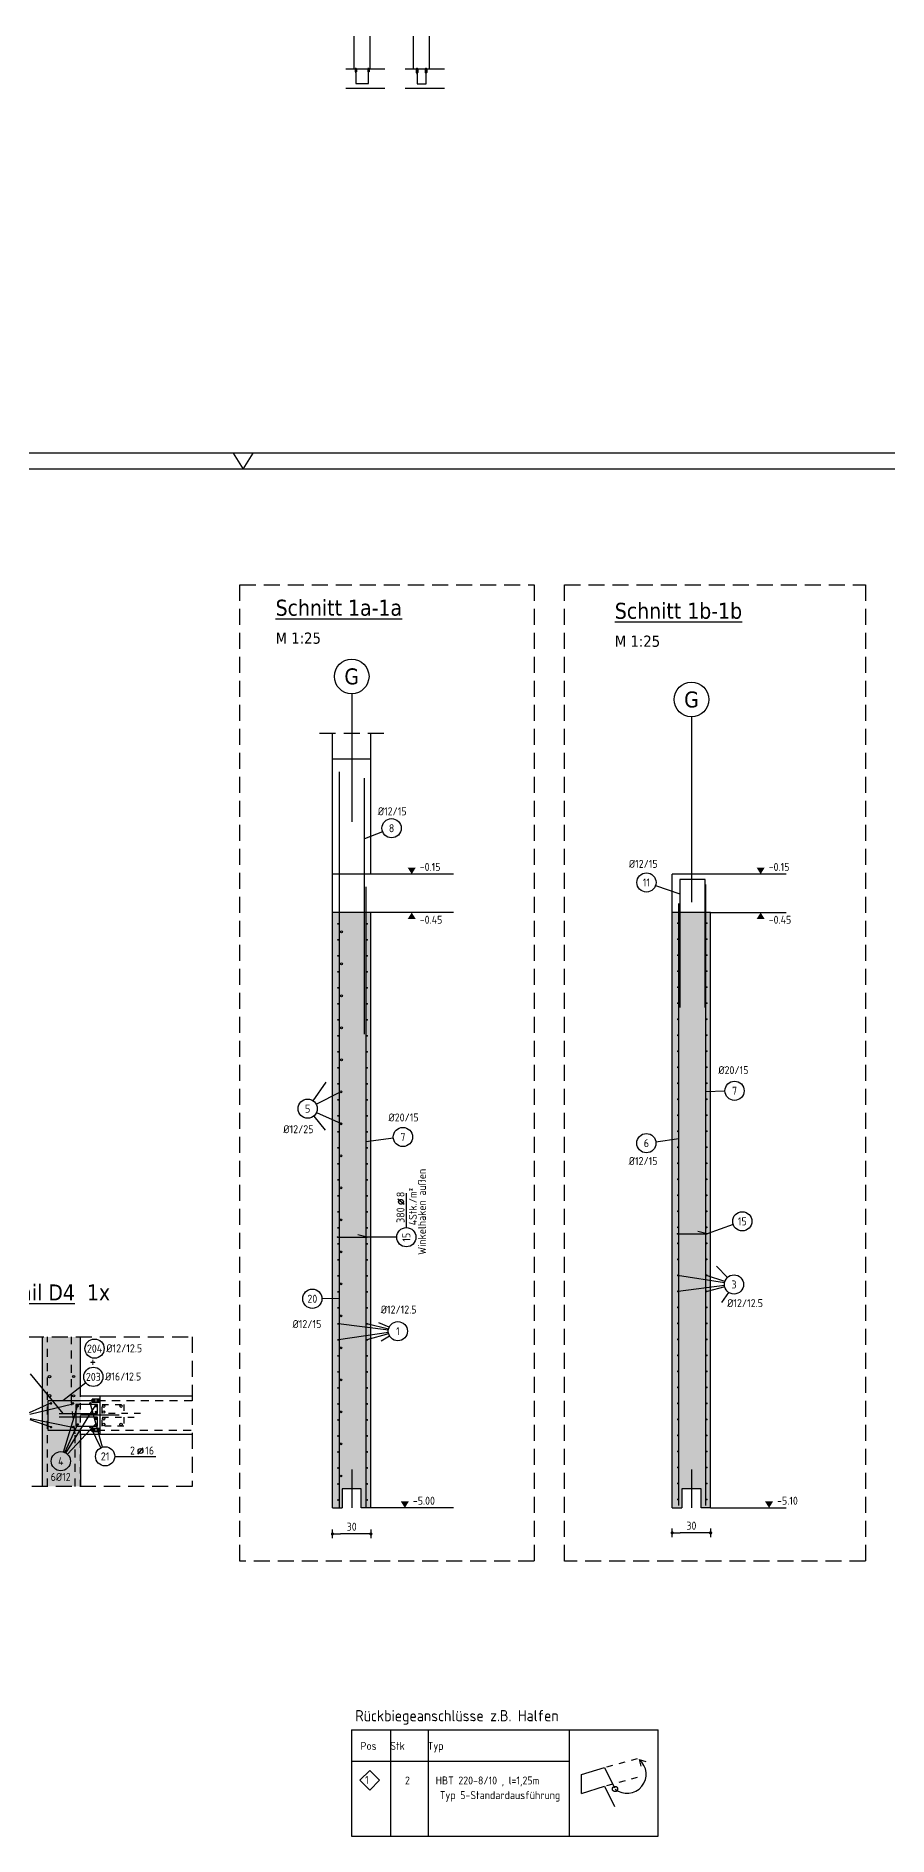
# Model space of a CAD drawing. Extents: x -17 to 74, y -15 to 121.
# Drawn here: x 26.49 to 39.79, y 20.45 to 48.57 of the extents above; entities that cross this region are included whole.
import ezdxf
from ezdxf.enums import TextEntityAlignment as Align

# ---------------------------------------------------------------- set-up
doc = ezdxf.new("R2010")
doc.units = 0
doc.header["$LTSCALE"] = 0.5
for name, pattern in [('AUSGEZOGEN', [1000.01, 1000, 0.01]), ('DASHED', [0.75, 0.5, -0.25]), ('DOT', [0.175, 0.05, -0.125]), ('HIDDEN', [0.375, 0.25, -0.125]), ('HIDDEN2', [0.187, 0.125, -0.062]), ('PUNKT', [0.175, 0.05, -0.125]), ('STRICHLINIE', [0.75, 0.5, -0.25])]:
    doc.linetypes.add(name, pattern=pattern)
for name, color, linetype in [('ACHSEN', 7, 'Continuous'), ('AFU', 7, 'Continuous'), ('BETON', 7, 'Continuous'), ('DETAIL', 7, 'Continuous'), ('DRUEBER', 7, 'Continuous'), ('grau_mittel', 7, 'Continuous'), ('HBT', 7, 'Continuous'), ('HILFE', 7, 'Continuous'), ('koten', 7, 'Continuous'), ('LENTON', 7, 'Continuous'), ('MASSE', 7, 'Continuous'), ('OBJEKT', 7, 'Continuous'), ('RAHMEN', 7, 'Continuous'), ('RND', 7, 'Continuous'), ('SFP_Achsen', 7, 'Continuous'), ('TEXT', 7, 'Continuous')]:
    doc.layers.add(name, color=color, linetype=linetype)
doc.layers.add('NOPLOT', color=7, linetype='Continuous', plot=False)
doc.styles.add('helv', font='tahoma.ttf')
doc.styles.add('liste', font='isocp-e.shx')
doc.styles.add('txt', font='isocp.shx')
doc.linetypes.add('AFU_50K', pattern='A,0.15,["/",Standard,S=0.2,R=0,X=-0.01,Y=-0.1],0.07,["/",Standard,S=0.2,R=0,X=-0.01,Y=-0.1],0.15', length=0.37)
doc.dimstyles.new('DOT_I', dxfattribs={"dimscale": 0.5, "dimtxt": 0.25, "dimasz": 0.25, "dimexe": 0.1, "dimexo": 0.3, "dimgap": 0.1, "dimtad": 1, "dimdec": 3, "dimzin": 3, "dimtxsty": 'txt', "dimblk": 'DOT', "dimblk1": 'DOT', "dimblk2": 'DOT', "dimsah": 1, "dimcen": 0.1, "dimse1": 1, "dimse2": 1, "dimazin": 0, "dimtfac": 1, "dimtdec": 4, "dimtix": 1, "dimtmove": 2, "dimatfit": 3, "dimfxl": 0, "dimtvp": 1, "dimtolj": 1, "dimtzin": 0, "dimarcsym": 0})

# ---------------------------------------------------------------- blocks, each defined once
blk = doc.blocks.new('RND_LEI')
at = {"layer": 'RND', "color": 7, "linetype": 'Continuous'}
blk.add_line((1.022, 0.066), (1.19, 0.27), dxfattribs=at)
for centre, radius in [((0, 0), 0.3), ((1.106, 0.168), 0.075)]:
    blk.add_circle(centre, radius, dxfattribs=at)
at = {"layer": 'RND', "color": 7, "linetype": 'Continuous', "style": 'txt'}
blk.add_attdef('POSL', text='', height=0.25, dxfattribs=at).set_placement((0, 0), align=Align.MIDDLE)
blk.add_attdef('ANZ', text='', height=0.25, dxfattribs=at).set_placement((0.931, 0.057), align=Align.RIGHT)
for tag, p in [('DUM', (1.253, 0.057)), ('ABSTD', (1.674, 0.057)), ('POSTXT', (0.374, -0.327))]:
    blk.add_attdef(tag, p, '', height=0.25, dxfattribs=at)
blk = doc.blocks.new('okrd_u')
at = {"layer": 'koten', "color": 7, "linetype": 'Continuous'}
blk.add_solid([(-0.125, -0.202), (0.125, -0.202), (0, 0)], dxfattribs=at)
at = {"layer": 'koten', "style": 'txt'}
blk.add_attdef('OKRD', (0.25, -0.35), '', height=0.25, dxfattribs=at)
blk = doc.blocks.new('okrd_o')
at = {"layer": 'koten', "color": 7, "linetype": 'Continuous'}
blk.add_solid([(-0.125, 0.202), (0.125, 0.202), (0, 0)], dxfattribs=at)
at = {"layer": 'koten', "style": 'txt'}
blk.add_attdef('OKRD', (0.25, 0.1), '', height=0.25, dxfattribs=at)
blk = doc.blocks.new('DOT')
at = {"layer": 'MASSE', "color": 7, "linetype": 'Continuous'}
for p, q in [((0, 0), (-1, 0)), ((0, 0.54), (0, -0.54))]:
    blk.add_line(p, q, dxfattribs=at)
at = {"layer": 'MASSE', "color": 7, "linetype": 'Continuous', "const_width": 0.2}
blk.add_lwpolyline([(-0.1, 0, 1), (0.1, 0, 1)], format="xyb", close=True, dxfattribs=at)
blk = doc.blocks.new('*D34')
at = {"layer": 'Defpoints', "color": 0, "linetype": 'AUSGEZOGEN', "transparency": 16777216}
for p in [(31.12, 25.17), (31.12, 25.17), (31.72, 25.17)]:
    blk.add_point(p, dxfattribs=at)
at = {"layer": 'MASSE', "color": 0, "linetype": 'AUSGEZOGEN', "lineweight": -2, "transparency": 16777216}
blk.add_line((31.595, 25.17), (31.245, 25.17), dxfattribs=at)
at = {"layer": 'MASSE', "color": 0, "linetype": 'AUSGEZOGEN', "lineweight": -2, "transparency": 16777216, "xscale": 0.125, "yscale": 0.125, "zscale": 0.125, "rotation": 180}
blk.add_blockref('DOT', (31.12, 25.17), dxfattribs=at)
at = {"layer": 'MASSE', "color": 0, "linetype": 'AUSGEZOGEN', "lineweight": -2, "transparency": 16777216, "xscale": 0.125, "yscale": 0.125, "zscale": 0.125}
blk.add_blockref('DOT', (31.72, 25.17), dxfattribs=at)
at = {"layer": 'MASSE', "color": 0, "linetype": 'AUSGEZOGEN', "transparency": 16777216, "insert": (31.42, 25.283), "char_height": 0.125, "attachment_point": 5, "style": 'txt'}
blk.add_mtext('\\A1;30', dxfattribs=at)
blk = doc.blocks.new('RND_HIN')
at = {"layer": 'RND', "color": 7, "linetype": 'Continuous'}
blk.add_circle((0, 0), 0.3, dxfattribs=at)
at = {"layer": 'RND', "color": 7, "linetype": 'Continuous', "style": 'txt'}
blk.add_attdef('POSI', text='', height=0.25, dxfattribs=at).set_placement((0, 0), align=Align.MIDDLE)
blk = doc.blocks.new('*D35')
at = {"layer": 'Defpoints', "color": 0, "linetype": 'AUSGEZOGEN', "transparency": 16777216}
for p in [(36.423, 25.187), (36.423, 25.187), (37.023, 25.187)]:
    blk.add_point(p, dxfattribs=at)
at = {"layer": 'MASSE', "color": 0, "linetype": 'AUSGEZOGEN', "lineweight": -2, "transparency": 16777216}
blk.add_line((36.898, 25.187), (36.548, 25.187), dxfattribs=at)
at = {"layer": 'MASSE', "color": 0, "linetype": 'AUSGEZOGEN', "lineweight": -2, "transparency": 16777216, "xscale": 0.125, "yscale": 0.125, "zscale": 0.125, "rotation": 180}
blk.add_blockref('DOT', (36.423, 25.187), dxfattribs=at)
at = {"layer": 'MASSE', "color": 0, "linetype": 'AUSGEZOGEN', "lineweight": -2, "transparency": 16777216, "xscale": 0.125, "yscale": 0.125, "zscale": 0.125}
blk.add_blockref('DOT', (37.023, 25.187), dxfattribs=at)
at = {"layer": 'MASSE', "color": 0, "linetype": 'AUSGEZOGEN', "transparency": 16777216, "insert": (36.723, 25.299), "char_height": 0.125, "attachment_point": 5, "style": 'txt'}
blk.add_mtext('\\A1;30', dxfattribs=at)
blk = doc.blocks.new('A0--19')
at = {"layer": 'RAHMEN'}
blk.add_line((99.9, 84.1), (0, 84.1), dxfattribs=at)
at = {"layer": 'RAHMEN', "color": 7, "linetype": 'Continuous'}
for p, q in [((59.14, 84.1), (59.45, 83.6)), ((59.45, 83.6), (59.76, 84.1))]:
    blk.add_line(p, q, dxfattribs=at)
at = {"layer": 'RAHMEN', "color": 5}
blk.add_line((99.4, 83.6), (2, 83.6), dxfattribs=at)

msp = doc.modelspace()

# ---------------------------------------------------------------- hatches: boundary and pattern name
at = {"layer": 'grau_mittel'}
for points in [[(31.71988, 34.87657), (31.11988, 34.87657), (31.11988, 25.57657), (31.26988, 25.57657), (31.26988, 25.87657), (31.56988, 25.87657), (31.56988, 25.57657), (31.71988, 25.57657)], [(37.02349, 34.87657), (36.42349, 34.87657), (36.42349, 25.57657), (36.57349, 25.57657), (36.57349, 25.87657), (36.87349, 25.87657), (36.87349, 25.57657), (37.02349, 25.57657)], [(26.58888, 25.91306), (27.18888, 25.91306), (27.18888, 28.24867), (26.58888, 28.24867)]]:
    msp.add_hatch(color=61, dxfattribs=at).paths.add_polyline_path(points)

# ---------------------------------------------------------------- linework, layer by layer
at = {"layer": 'ACHSEN', "color": 140, "linetype": 'AUSGEZOGEN'}
for p, q in [((31.48399, 47.99183), (31.48399, 48.07355)), ((31.68399, 47.99183), (31.68399, 48.07355)), ((32.44132, 47.97447), (32.44132, 48.07355)), ((32.58132, 47.97447), (32.58132, 48.07355)), ((31.41988, 38.29449), (31.41988, 36.29449)), ((36.72349, 37.93388), (36.72349, 35.03731))]:
    msp.add_line(p, q, dxfattribs=at)
at = {"layer": 'AFU', "color": 8, "linetype": 'AFU_50K'}
for p, q in [((31.71988, 35.47657), (31.11988, 35.47657)), ((31.71988, 34.87657), (31.11988, 34.87657)), ((37.02349, 34.87657), (36.42349, 34.87657)), ((27.48888, 27.32307), (27.48888, 26.72307))]:
    msp.add_line(p, q, dxfattribs=at)
at = {"layer": 'AFU', "color": 1, "linetype": 'AUSGEZOGEN'}
for p, q in [((27.78888, 27.02307), (27.18888, 27.02307)), ((31.41988, 26.17657), (31.41988, 25.57657)), ((36.72349, 26.17657), (36.72349, 25.57657))]:
    msp.add_line(p, q, dxfattribs=at)
at = {"layer": 'AFU', "color": 8, "linetype": 'AUSGEZOGEN'}
for p, q in [((31.26988, 25.87657), (31.26988, 25.57657)), ((31.56988, 25.87657), (31.26988, 25.87657)), ((31.56988, 25.57657), (31.56988, 25.87657)), ((36.57349, 25.87657), (36.57349, 25.57657)), ((36.87349, 25.87657), (36.57349, 25.87657)), ((36.87349, 25.57657), (36.87349, 25.87657)), ((31.11988, 25.57657), (31.26988, 25.57657)), ((31.71988, 25.57657), (31.56988, 25.57657)), ((36.42349, 25.57657), (36.57349, 25.57657)), ((37.02349, 25.57657), (36.87349, 25.57657))]:
    msp.add_line(p, q, dxfattribs=at)
at = {"layer": 'BETON', "color": 6, "linetype": 'AUSGEZOGEN'}
for p, q in [((31.45899, 48.0561), (31.45899, 48.5686)), ((31.70899, 48.0561), (31.70899, 48.5686)), ((32.38632, 48.0561), (32.38632, 48.5686)), ((32.63632, 48.0561), (32.63632, 48.5686)), ((31.32608, 48.0561), (31.45899, 48.0561)), ((31.70899, 48.0561), (31.93995, 48.0561)), ((32.25341, 48.0561), (32.38632, 48.0561)), ((32.63632, 48.0561), (32.86728, 48.0561)), ((31.32608, 47.7561), (31.93995, 47.7561)), ((32.25341, 47.7561), (32.86728, 47.7561)), ((31.11988, 37.27657), (31.71988, 37.27657)), ((31.11988, 25.57657), (31.11988, 37.27657)), ((31.71988, 35.47657), (31.71988, 37.27657)), ((33.00889, 35.47657), (31.71988, 35.47657)), ((38.20011, 35.47657), (36.42349, 35.47657)), ((36.42349, 25.57657), (36.42349, 35.47657)), ((33.00889, 34.87657), (31.71988, 34.87657)), ((31.71988, 25.57657), (31.71988, 34.87657)), ((37.02349, 34.87657), (38.20011, 34.87657)), ((37.02349, 25.57657), (37.02349, 34.87657))]:
    msp.add_line(p, q, dxfattribs=at)
at = {"layer": 'BETON', "color": 6, "linetype": 'AUSGEZOGEN', "lineweight": -2}
for p, q in [((26.58888, 28.24867), (26.58888, 25.91306)), ((27.18888, 27.32307), (27.18888, 28.24867)), ((28.92845, 27.32307), (27.18888, 27.32307)), ((28.92845, 26.72307), (27.18888, 26.72307)), ((27.18888, 26.72307), (27.18888, 25.91306))]:
    msp.add_line(p, q, dxfattribs=at)
at = {"layer": 'DETAIL', "color": 102, "linetype": 'STRICHLINIE'}
for points in [[(29.67382, 24.74727), (29.67382, 39.99739), (34.26861, 39.99739), (34.26861, 24.74727)], [(34.74348, 24.74727), (34.74348, 39.99739), (39.44087, 39.99739), (39.44087, 24.74727)], [(25.61518, 25.91306), (25.61518, 28.24867), (28.92845, 28.24867), (28.92845, 25.91306)]]:
    msp.add_lwpolyline(points, close=True, dxfattribs=at)
at = {"layer": 'DRUEBER', "color": 7, "linetype": 'PUNKT', "lineweight": -2}
for p, q in [((27.18888, 25.91306), (27.18888, 28.24867)), ((26.58888, 27.44432), (26.58888, 25.91306))]:
    msp.add_line(p, q, dxfattribs=at)
at = {"layer": 'HBT', "color": 5, "linetype": 'Continuous'}
for p, q in [((31.41512, 22.10913), (36.20453, 22.10913)), ((31.41512, 22.10913), (31.41512, 20.45167)), ((36.20453, 20.45167), (36.20453, 22.10913)), ((31.41512, 20.45167), (36.20453, 20.45167))]:
    msp.add_line(p, q, dxfattribs=at)
at = {"layer": 'HILFE', "color": 102, "linetype": 'DASHED'}
msp.add_line((30.91988, 37.67657), (31.91988, 37.67657), dxfattribs=at)
at = {"layer": 'HILFE', "color": 102, "linetype": 'AUSGEZOGEN'}
for p, q in [((33.00889, 25.57657), (31.71988, 25.57657)), ((37.02349, 25.57657), (38.20011, 25.57657))]:
    msp.add_line(p, q, dxfattribs=at)
at = {"layer": 'LENTON', "color": 102}
for p, q in [((31.47418, 48.0561), (31.47418, 48.05506)), ((31.47909, 48.0561), (31.47418, 48.0561)), ((31.47418, 48.05506), (31.47532, 48.05446)), ((31.47532, 48.05373), (31.47418, 48.05314)), ((31.47418, 48.05314), (31.47418, 48.00761)), ((31.47418, 48.00761), (31.47549, 48.0063)), ((31.47549, 48.0063), (31.47663, 48.0063)), ((31.48399, 48.0063), (31.47663, 48.0063)), ((31.47669, 48.0561), (31.47787, 48.05514)), ((31.47787, 48.00726), (31.47669, 48.0063)), ((31.49011, 48.05514), (31.47787, 48.05514)), ((31.47787, 48.05514), (31.47972, 48.03756)), ((31.49011, 48.05514), (31.47787, 48.05514)), ((31.47972, 48.02484), (31.47787, 48.00726)), ((31.4889, 48.0561), (31.47909, 48.0561)), ((31.48826, 48.03756), (31.47972, 48.03756)), ((31.48826, 48.02484), (31.47972, 48.02484)), ((31.49135, 48.0063), (31.48399, 48.0063)), ((31.48826, 48.03756), (31.49011, 48.05514)), ((31.49011, 48.00726), (31.48826, 48.02484)), ((31.49381, 48.0561), (31.4889, 48.0561)), ((31.49011, 48.05514), (31.4913, 48.0561)), ((31.4913, 48.0063), (31.49011, 48.00726)), ((31.49249, 48.0063), (31.49135, 48.0063)), ((31.49249, 48.0063), (31.49381, 48.00761)), ((31.49266, 48.05446), (31.49381, 48.05506)), ((31.49381, 48.05314), (31.49266, 48.05373)), ((31.49381, 48.0561), (31.49381, 48.05506)), ((31.49381, 48.05314), (31.49381, 48.00761)), ((31.67418, 48.0561), (31.67418, 48.05506)), ((31.67909, 48.0561), (31.67418, 48.0561)), ((31.67418, 48.05506), (31.67532, 48.05446)), ((31.67532, 48.05373), (31.67418, 48.05314)), ((31.67418, 48.05314), (31.67418, 48.00761)), ((31.67418, 48.00761), (31.67549, 48.0063)), ((31.67549, 48.0063), (31.67663, 48.0063)), ((31.68399, 48.0063), (31.67663, 48.0063)), ((31.67669, 48.0561), (31.67787, 48.05514)), ((31.67787, 48.00726), (31.67669, 48.0063)), ((31.69011, 48.05514), (31.67787, 48.05514)), ((31.67787, 48.05514), (31.67972, 48.03756)), ((31.69011, 48.05514), (31.67787, 48.05514)), ((31.67972, 48.02484), (31.67787, 48.00726)), ((31.6889, 48.0561), (31.67909, 48.0561)), ((31.68826, 48.03756), (31.67972, 48.03756)), ((31.68826, 48.02484), (31.67972, 48.02484)), ((31.69135, 48.0063), (31.68399, 48.0063)), ((31.68826, 48.03756), (31.69011, 48.05514)), ((31.69011, 48.00726), (31.68826, 48.02484)), ((31.69381, 48.0561), (31.6889, 48.0561)), ((31.69011, 48.05514), (31.6913, 48.0561)), ((31.6913, 48.0063), (31.69011, 48.00726)), ((31.69249, 48.0063), (31.69135, 48.0063)), ((31.69249, 48.0063), (31.69381, 48.00761)), ((31.69266, 48.05446), (31.69381, 48.05506)), ((31.69381, 48.05314), (31.69266, 48.05373)), ((31.69381, 48.0561), (31.69381, 48.05506)), ((31.69381, 48.05314), (31.69381, 48.00761)), ((32.42861, 48.0561), (32.42861, 48.05506)), ((32.43496, 48.0561), (32.42861, 48.0561)), ((32.42861, 48.05506), (32.43015, 48.05426)), ((32.43015, 48.05353), (32.42861, 48.05274)), ((32.42861, 48.05274), (32.42861, 47.9966)), ((32.42861, 47.9966), (32.43032, 47.9949)), ((32.43179, 47.9949), (32.43032, 47.9949)), ((32.44132, 47.9949), (32.43179, 47.9949)), ((32.4331, 48.05514), (32.43191, 48.0561)), ((32.4331, 47.99586), (32.43191, 47.9949)), ((32.44954, 48.05514), (32.4331, 48.05514)), ((32.43556, 48.03171), (32.4331, 48.05514)), ((32.44954, 48.05514), (32.4331, 48.05514)), ((32.43556, 48.01928), (32.4331, 47.99586)), ((32.44954, 47.99586), (32.4331, 47.99586)), ((32.4331, 47.99586), (32.44954, 47.99586)), ((32.44767, 48.0561), (32.43496, 48.0561)), ((32.44707, 48.03171), (32.43556, 48.03171)), ((32.43556, 48.01928), (32.44707, 48.01928)), ((32.45084, 47.9949), (32.44132, 47.9949)), ((32.44707, 48.03171), (32.44954, 48.05514)), ((32.44707, 48.01928), (32.44954, 47.99586)), ((32.45402, 48.0561), (32.44767, 48.0561)), ((32.44954, 48.05514), (32.45072, 48.0561)), ((32.44954, 47.99586), (32.45072, 47.9949)), ((32.45232, 47.9949), (32.45084, 47.9949)), ((32.45232, 47.9949), (32.45402, 47.9966)), ((32.45249, 48.05426), (32.45402, 48.05506)), ((32.45402, 48.05274), (32.45249, 48.05353)), ((32.45402, 48.0561), (32.45402, 48.05506)), ((32.45402, 48.05274), (32.45402, 47.9966)), ((32.56861, 48.0561), (32.56861, 48.05506)), ((32.57496, 48.0561), (32.56861, 48.0561)), ((32.56861, 48.05506), (32.57015, 48.05426)), ((32.57015, 48.05353), (32.56861, 48.05274)), ((32.56861, 48.05274), (32.56861, 47.9966)), ((32.56861, 47.9966), (32.57032, 47.9949)), ((32.57179, 47.9949), (32.57032, 47.9949)), ((32.58132, 47.9949), (32.57179, 47.9949)), ((32.5731, 48.05514), (32.57191, 48.0561)), ((32.5731, 47.99586), (32.57191, 47.9949)), ((32.58954, 48.05514), (32.5731, 48.05514)), ((32.57556, 48.03171), (32.5731, 48.05514)), ((32.58954, 48.05514), (32.5731, 48.05514)), ((32.57556, 48.01928), (32.5731, 47.99586)), ((32.58954, 47.99586), (32.5731, 47.99586)), ((32.5731, 47.99586), (32.58954, 47.99586)), ((32.58767, 48.0561), (32.57496, 48.0561)), ((32.58707, 48.03171), (32.57556, 48.03171)), ((32.57556, 48.01928), (32.58707, 48.01928)), ((32.59084, 47.9949), (32.58132, 47.9949)), ((32.58707, 48.03171), (32.58954, 48.05514)), ((32.58707, 48.01928), (32.58954, 47.99586)), ((32.59402, 48.0561), (32.58767, 48.0561)), ((32.58954, 48.05514), (32.59072, 48.0561)), ((32.58954, 47.99586), (32.59072, 47.9949)), ((32.59232, 47.9949), (32.59084, 47.9949)), ((32.59232, 47.9949), (32.59402, 47.9966)), ((32.59249, 48.05426), (32.59402, 48.05506)), ((32.59402, 48.05274), (32.59249, 48.05353)), ((32.59402, 48.0561), (32.59402, 48.05506)), ((32.59402, 48.05274), (32.59402, 47.9966)), ((27.36648, 27.27242), (27.36989, 27.27582)), ((27.48216, 27.27582), (27.36989, 27.27582)), ((27.48216, 27.27582), (27.48376, 27.27276)), ((27.48521, 27.27276), (27.48681, 27.27582)), ((27.48888, 27.27582), (27.48681, 27.27582)), ((27.48888, 27.27582), (27.48888, 27.26312)), ((27.36648, 27.27242), (27.36648, 27.26947)), ((27.36648, 27.26947), (27.36648, 27.25042)), ((27.3684, 27.26686), (27.36648, 27.26922)), ((27.36648, 27.25042), (27.36648, 27.23137)), ((27.3684, 27.23398), (27.36648, 27.23161)), ((27.36648, 27.23137), (27.36648, 27.22842)), ((27.36989, 27.22501), (27.36648, 27.22842)), ((27.3684, 27.23398), (27.3684, 27.26686)), ((27.41525, 27.26193), (27.3684, 27.26686)), ((27.3684, 27.26686), (27.3684, 27.23398)), ((27.41525, 27.2389), (27.3684, 27.23398)), ((27.48216, 27.22501), (27.36989, 27.22501)), ((27.41525, 27.2389), (27.41525, 27.26193)), ((27.44012, 27.26193), (27.48697, 27.26686)), ((27.44012, 27.26193), (27.44012, 27.2389)), ((27.44012, 27.2389), (27.48697, 27.23398)), ((27.48376, 27.22808), (27.48216, 27.22501)), ((27.48681, 27.22501), (27.48521, 27.22808)), ((27.48888, 27.22501), (27.48681, 27.22501)), ((27.48697, 27.26686), (27.48888, 27.26922)), ((27.48697, 27.26686), (27.48697, 27.23398)), ((27.48697, 27.26686), (27.48697, 27.23398)), ((27.48697, 27.23398), (27.48888, 27.23161)), ((27.48888, 27.26312), (27.48888, 27.23772)), ((27.48888, 27.23772), (27.48888, 27.22501)), ((27.36648, 26.81242), (27.36989, 26.81582)), ((27.36648, 26.81242), (27.36648, 26.80947)), ((27.36648, 26.80947), (27.36648, 26.79042)), ((27.3684, 26.80686), (27.36648, 26.80922)), ((27.36648, 26.79042), (27.36648, 26.77137)), ((27.3684, 26.77398), (27.36648, 26.77161)), ((27.36648, 26.77137), (27.36648, 26.76842)), ((27.36989, 26.76501), (27.36648, 26.76842)), ((27.3684, 26.77398), (27.3684, 26.80686)), ((27.41525, 26.80193), (27.3684, 26.80686)), ((27.3684, 26.80686), (27.3684, 26.77398)), ((27.41525, 26.7789), (27.3684, 26.77398)), ((27.48216, 26.81582), (27.36989, 26.81582)), ((27.48216, 26.76501), (27.36989, 26.76501)), ((27.41525, 26.7789), (27.41525, 26.80193)), ((27.44012, 26.80193), (27.48697, 26.80686)), ((27.44012, 26.80193), (27.44012, 26.7789)), ((27.44012, 26.7789), (27.48697, 26.77398)), ((27.48216, 26.81582), (27.48376, 26.81276)), ((27.48376, 26.76808), (27.48216, 26.76501)), ((27.48521, 26.81276), (27.48681, 26.81582)), ((27.48681, 26.76501), (27.48521, 26.76808)), ((27.48888, 26.81582), (27.48681, 26.81582)), ((27.48888, 26.76501), (27.48681, 26.76501)), ((27.48697, 26.80686), (27.48888, 26.80922)), ((27.48697, 26.80686), (27.48697, 26.77398)), ((27.48697, 26.80686), (27.48697, 26.77398)), ((27.48697, 26.77398), (27.48888, 26.77161)), ((27.48888, 26.81582), (27.48888, 26.80312)), ((27.48888, 26.80312), (27.48888, 26.77772)), ((27.48888, 26.77772), (27.48888, 26.76501))]:
    msp.add_line(p, q, dxfattribs=at)
at = {"layer": 'LENTON', "color": 102, "linetype": 'AUSGEZOGEN'}
for p, q in [((31.49011, 48.00726), (31.47787, 48.00726)), ((31.69011, 48.00726), (31.67787, 48.00726))]:
    msp.add_line(p, q, dxfattribs=at)
at = {"layer": 'LENTON', "color": 102}
for centre, radius, start, end in [((31.47513, 48.0541), 0.00041, 297.500065, 62.499935), ((31.49285, 48.0541), 0.00041, 117.500045, 242.499955), ((31.67513, 48.0541), 0.00041, 297.500065, 62.499935), ((31.69285, 48.0541), 0.00041, 117.500045, 242.499955), ((32.42996, 48.0539), 0.00041, 0.00002, 62.499935), ((32.42996, 48.0539), 0.00041, 297.500065, 0.00002), ((32.45268, 48.0539), 0.00041, 117.500045, 180), ((32.45268, 48.0539), 0.00041, 180, 242.499955), ((32.56996, 48.0539), 0.00041, 0.00002, 62.499935), ((32.56996, 48.0539), 0.00041, 297.500065, 0.00002), ((32.59268, 48.0539), 0.00041, 117.500045, 180), ((32.59268, 48.0539), 0.00041, 180, 242.499955), ((27.48448, 27.27314), 0.00082, 207.500045, 270), ((27.48448, 27.2277), 0.00082, 89.99998, 152.499935), ((27.48448, 27.27314), 0.00082, 270, 332.499955), ((27.48448, 27.2277), 0.00082, 27.500065, 89.99998), ((27.48448, 26.81314), 0.00082, 207.500045, 270), ((27.48448, 26.7677), 0.00082, 89.99998, 152.499935), ((27.48448, 26.81314), 0.00082, 270, 332.499955), ((27.48448, 26.7677), 0.00082, 27.500065, 89.99998)]:
    msp.add_arc(centre, radius, start, end, dxfattribs=at)
at = {"layer": 'NOPLOT', "color": 191, "linetype": 'AUSGEZOGEN'}
for p, q in [((31.45899, 48.0561), (31.70899, 48.0561)), ((32.38632, 48.0561), (32.63632, 48.0561))]:
    msp.add_line(p, q, dxfattribs=at)
at = {"layer": 'OBJEKT', "color": 7, "linetype": 'AUSGEZOGEN'}
for p, q in [((31.11988, 37.27657), (31.11988, 37.67657)), ((31.71988, 37.27657), (31.71988, 37.67657))]:
    msp.add_line(p, q, dxfattribs=at)
at = {"layer": 'OBJEKT', "color": 7, "linetype": 'Continuous'}
for p, q in [((32.02477, 22.10913), (32.02477, 20.45167)), ((32.61325, 22.10913), (32.61325, 20.45167)), ((34.81634, 22.10913), (34.81634, 20.45167))]:
    msp.add_line(p, q, dxfattribs=at)
at = {"layer": 'RND', "color": 102, "linetype": 'AUSGEZOGEN'}
for p, q in [((31.90313, 36.13927), (31.61869, 36.02829)), ((36.1627, 35.29775), (36.5398, 35.16927)), ((30.81888, 31.93603), (31.02106, 32.22546)), ((30.86629, 31.88182), (31.24696, 32.07816)), ((37.2471, 32.08663), (36.94949, 32.07424)), ((30.82769, 31.69674), (31.00499, 31.479)), ((30.86994, 31.75189), (31.257, 31.57902)), ((32.07108, 31.35108), (31.64173, 31.29371)), ((36.16868, 31.29532), (36.52749, 31.3472)), ((32.12341, 29.8053), (31.66131, 29.80731)), ((37.37575, 30.00298), (36.96781, 29.85787)), ((37.28432, 29.17538), (37.11266, 29.35525)), ((37.2398, 29.09075), (36.50411, 29.20938)), ((37.23902, 29.04847), (36.51811, 28.95938)), ((37.24544, 29.11389), (36.95615, 29.20938)), ((37.24262, 29.02949), (36.97015, 28.95938)), ((30.95583, 28.84778), (31.22513, 28.85447)), ((37.30287, 28.94329), (37.19256, 28.78293)), ((31.99258, 28.35518), (31.21391, 28.45048)), ((31.99539, 28.37107), (31.65532, 28.45048)), ((32.00443, 28.39797), (31.84269, 28.46998)), ((31.99306, 28.31512), (31.21391, 28.20048)), ((31.99705, 28.29642), (31.65532, 28.20048)), ((32.01219, 28.26088), (31.88013, 28.18315)), ((26.40319, 27.66872), (26.91263, 27.05307)), ((27.26915, 27.53193), (26.90879, 27.25042)), ((26.3885, 27.06739), (26.71492, 27.21403)), ((26.39742, 27.0414), (27.06466, 27.20385)), ((26.92351, 26.44973), (27.14161, 27.16597)), ((26.95904, 26.43361), (27.41969, 27.17422)), ((27.53073, 26.5263), (27.33776, 27.21638)), ((26.39342, 26.95685), (26.73868, 26.83735)), ((26.39855, 26.97546), (27.06466, 26.83735)), ((26.94217, 26.44266), (27.14002, 26.87554)), ((26.98234, 26.41573), (27.41556, 26.87842)), ((27.5045, 26.51623), (27.34576, 26.83644)), ((35.90762, 21.64651), (36.01411, 21.6129)), ((35.90762, 21.64651), (35.93284, 21.54286))]:
    msp.add_line(p, q, dxfattribs=at)
at = {"layer": 'RND', "color": 7, "linetype": 'AUSGEZOGEN'}
for p, q in [((32.27341, 29.95465), (32.27341, 30.49465)), ((27.72112, 26.38184), (28.36112, 26.38184))]:
    msp.add_line(p, q, dxfattribs=at)
at = {"layer": 'RND', "color": 1, "linetype": 'DOT'}
for p, q in [((35.40135, 21.53071), (35.8832, 21.66383)), ((35.40453, 21.23926), (35.8832, 21.37238))]:
    msp.add_line(p, q, dxfattribs=at)
at = {"layer": 'RND', "color": 1, "linetype": 'AUSGEZOGEN'}
for p, q in [((35.00738, 21.41316), (35.36465, 21.52116)), ((35.00738, 21.11677), (35.00738, 21.41316)), ((35.36465, 21.52116), (35.522, 21.2015)), ((35.00738, 21.11677), (35.36465, 21.22971)), ((35.36465, 21.22971), (35.522, 20.91005))]:
    msp.add_line(p, q, dxfattribs=at)
for points in [[(31.48399, 48.02484), (31.48399, 47.82484), (31.68399, 47.82484), (31.68399, 48.02484)], [(32.44132, 48.01928), (32.44132, 47.81928), (32.58132, 47.81928), (32.58132, 48.01928)], [(31.22513, 37.07657), (31.22513, 25.57657)], [(31.61869, 32.97657), (31.61869, 36.97657)], [(31.64173, 35.2794), (31.64173, 25.5794)], [(36.9398, 33.39407), (36.9398, 35.39407), (36.5398, 35.39407), (36.5398, 33.39407)], [(36.94949, 25.61657), (36.94949, 35.31657)], [(36.52749, 25.61657), (36.52749, 35.01657)], [(31.20131, 29.80731), (31.66131, 29.80731), (31.51641, 29.8448)], [(36.50781, 29.85787), (36.96781, 29.85787), (36.82291, 29.89536)], [(27.41525, 27.25042), (26.67525, 27.25042), (26.67525, 26.79042), (27.41525, 26.79042)]]:
    msp.add_lwpolyline(points, dxfattribs=at)
at = {"layer": 'RND', "color": 7, "linetype": 'AUSGEZOGEN'}
for points, const_width in [([(31.19991, 34.70048, 1), (31.21391, 34.70048, 1)], 0.014), ([(31.65532, 34.70048, 1), (31.66932, 34.70048, 1)], 0.014), ([(36.50411, 34.70938, 1), (36.51811, 34.70938, 1)], 0.014), ([(36.95615, 34.70938, 1), (36.97015, 34.70938, 1)], 0.014), ([(31.19991, 34.45048, 1), (31.21391, 34.45048, 1)], 0.014), ([(31.65532, 34.45048, 1), (31.66932, 34.45048, 1)], 0.014), ([(36.50411, 34.45938, 1), (36.51811, 34.45938, 1)], 0.014), ([(36.95615, 34.45938, 1), (36.97015, 34.45938, 1)], 0.014), ([(31.19991, 34.20048, 1), (31.21391, 34.20048, 1)], 0.014), ([(31.65532, 34.20048, 1), (31.66932, 34.20048, 1)], 0.014), ([(36.50411, 34.20938, 1), (36.51811, 34.20938, 1)], 0.014), ([(36.95615, 34.20938, 1), (36.97015, 34.20938, 1)], 0.014), ([(31.19991, 33.95048, 1), (31.21391, 33.95048, 1)], 0.014), ([(31.65532, 33.95048, 1), (31.66932, 33.95048, 1)], 0.014), ([(36.50411, 33.95938, 1), (36.51811, 33.95938, 1)], 0.014), ([(36.95615, 33.95938, 1), (36.97015, 33.95938, 1)], 0.014), ([(31.19991, 33.70048, 1), (31.21391, 33.70048, 1)], 0.014), ([(31.19991, 33.45048, 1), (31.21391, 33.45048, 1)], 0.014), ([(31.65532, 33.70048, 1), (31.66932, 33.70048, 1)], 0.014), ([(31.65532, 33.45048, 1), (31.66932, 33.45048, 1)], 0.014), ([(36.50411, 33.70938, 1), (36.51811, 33.70938, 1)], 0.014), ([(36.50411, 33.45938, 1), (36.51811, 33.45938, 1)], 0.014), ([(36.95615, 33.70938, 1), (36.97015, 33.70938, 1)], 0.014), ([(36.95615, 33.45938, 1), (36.97015, 33.45938, 1)], 0.014), ([(31.19991, 33.20048, 1), (31.21391, 33.20048, 1)], 0.014), ([(31.65532, 33.20048, 1), (31.66932, 33.20048, 1)], 0.014), ([(36.50411, 33.20938, 1), (36.51811, 33.20938, 1)], 0.014), ([(36.95615, 33.20938, 1), (36.97015, 33.20938, 1)], 0.014), ([(31.19991, 32.95048, 1), (31.21391, 32.95048, 1)], 0.014), ([(31.65532, 32.95048, 1), (31.66932, 32.95048, 1)], 0.014), ([(36.50411, 32.95938, 1), (36.51811, 32.95938, 1)], 0.014), ([(36.95615, 32.95938, 1), (36.97015, 32.95938, 1)], 0.014), ([(31.19991, 32.70048, 1), (31.21391, 32.70048, 1)], 0.014), ([(31.65532, 32.70048, 1), (31.66932, 32.70048, 1)], 0.014), ([(36.50411, 32.70938, 1), (36.51811, 32.70938, 1)], 0.014), ([(36.95615, 32.70938, 1), (36.97015, 32.70938, 1)], 0.014), ([(31.19991, 32.45048, 1), (31.21391, 32.45048, 1)], 0.014), ([(31.65532, 32.45048, 1), (31.66932, 32.45048, 1)], 0.014), ([(36.50411, 32.45938, 1), (36.51811, 32.45938, 1)], 0.014), ([(36.95615, 32.45938, 1), (36.97015, 32.45938, 1)], 0.014), ([(31.19991, 32.20048, 1), (31.21391, 32.20048, 1)], 0.014), ([(31.65532, 32.20048, 1), (31.66932, 32.20048, 1)], 0.014), ([(36.50411, 32.20938, 1), (36.51811, 32.20938, 1)], 0.014), ([(36.95615, 32.20938, 1), (36.97015, 32.20938, 1)], 0.014), ([(31.19991, 31.95048, 1), (31.21391, 31.95048, 1)], 0.014), ([(31.65532, 31.95048, 1), (31.66932, 31.95048, 1)], 0.014), ([(36.50411, 31.95938, 1), (36.51811, 31.95938, 1)], 0.014), ([(36.95615, 31.95938, 1), (36.97015, 31.95938, 1)], 0.014), ([(31.19991, 31.70048, 1), (31.21391, 31.70048, 1)], 0.014), ([(31.65532, 31.70048, 1), (31.66932, 31.70048, 1)], 0.014), ([(36.50411, 31.70938, 1), (36.51811, 31.70938, 1)], 0.014), ([(36.95615, 31.70938, 1), (36.97015, 31.70938, 1)], 0.014), ([(31.19991, 31.45048, 1), (31.21391, 31.45048, 1)], 0.014), ([(31.19991, 31.20048, 1), (31.21391, 31.20048, 1)], 0.014), ([(31.65532, 31.45048, 1), (31.66932, 31.45048, 1)], 0.014), ([(31.65532, 31.20048, 1), (31.66932, 31.20048, 1)], 0.014), ([(36.50411, 31.45938, 1), (36.51811, 31.45938, 1)], 0.014), ([(36.50411, 31.20938, 1), (36.51811, 31.20938, 1)], 0.014), ([(36.95615, 31.45938, 1), (36.97015, 31.45938, 1)], 0.014), ([(36.95615, 31.20938, 1), (36.97015, 31.20938, 1)], 0.014), ([(31.19991, 30.95048, 1), (31.21391, 30.95048, 1)], 0.014), ([(31.65532, 30.95048, 1), (31.66932, 30.95048, 1)], 0.014), ([(36.50411, 30.95938, 1), (36.51811, 30.95938, 1)], 0.014), ([(36.95615, 30.95938, 1), (36.97015, 30.95938, 1)], 0.014), ([(31.19991, 30.70048, 1), (31.21391, 30.70048, 1)], 0.014), ([(31.65532, 30.70048, 1), (31.66932, 30.70048, 1)], 0.014), ([(36.50411, 30.70938, 1), (36.51811, 30.70938, 1)], 0.014), ([(36.95615, 30.70938, 1), (36.97015, 30.70938, 1)], 0.014), ([(31.19991, 30.45048, 1), (31.21391, 30.45048, 1)], 0.014), ([(31.65532, 30.45048, 1), (31.66932, 30.45048, 1)], 0.014), ([(36.50411, 30.45938, 1), (36.51811, 30.45938, 1)], 0.014), ([(36.95615, 30.45938, 1), (36.97015, 30.45938, 1)], 0.014), ([(31.19991, 30.20048, 1), (31.21391, 30.20048, 1)], 0.014), ([(31.65532, 30.20048, 1), (31.66932, 30.20048, 1)], 0.014), ([(36.50411, 30.20938, 1), (36.51811, 30.20938, 1)], 0.014), ([(36.95615, 30.20938, 1), (36.97015, 30.20938, 1)], 0.014), ([(31.20831, 29.80731, -1), (31.19431, 29.80731, -1)], 0.014), ([(31.19991, 29.95048, 1), (31.21391, 29.95048, 1)], 0.014), ([(31.65532, 29.95048, 1), (31.66932, 29.95048, 1)], 0.014), ([(36.51481, 29.85787, -1), (36.50081, 29.85787, -1)], 0.014), ([(36.50411, 29.95938, 1), (36.51811, 29.95938, 1)], 0.014), ([(36.95615, 29.95938, 1), (36.97015, 29.95938, 1)], 0.014), ([(31.19991, 29.70048, 1), (31.21391, 29.70048, 1)], 0.014), ([(31.65532, 29.70048, 1), (31.66932, 29.70048, 1)], 0.014), ([(36.50411, 29.70938, 1), (36.51811, 29.70938, 1)], 0.014), ([(36.95615, 29.70938, 1), (36.97015, 29.70938, 1)], 0.014), ([(31.19991, 29.45048, 1), (31.21391, 29.45048, 1)], 0.014), ([(31.65532, 29.45048, 1), (31.66932, 29.45048, 1)], 0.014), ([(36.50411, 29.45938, 1), (36.51811, 29.45938, 1)], 0.014), ([(36.95615, 29.45938, 1), (36.97015, 29.45938, 1)], 0.014), ([(31.19991, 29.20048, 1), (31.21391, 29.20048, 1)], 0.014), ([(31.19991, 28.95048, 1), (31.21391, 28.95048, 1)], 0.014), ([(31.65532, 29.20048, 1), (31.66932, 29.20048, 1)], 0.014), ([(31.65532, 28.95048, 1), (31.66932, 28.95048, 1)], 0.014), ([(36.50411, 29.20938, 1), (36.51811, 29.20938, 1)], 0.014), ([(36.50411, 28.95938, 1), (36.51811, 28.95938, 1)], 0.014), ([(36.95615, 29.20938, 1), (36.97015, 29.20938, 1)], 0.014), ([(36.95615, 28.95938, 1), (36.97015, 28.95938, 1)], 0.014), ([(31.19991, 28.70048, 1), (31.21391, 28.70048, 1)], 0.014), ([(31.65532, 28.70048, 1), (31.66932, 28.70048, 1)], 0.014), ([(36.50411, 28.70938, 1), (36.51811, 28.70938, 1)], 0.014), ([(36.95615, 28.70938, 1), (36.97015, 28.70938, 1)], 0.014), ([(31.19991, 28.45048, 1), (31.21391, 28.45048, 1)], 0.014), ([(31.65532, 28.45048, 1), (31.66932, 28.45048, 1)], 0.014), ([(36.50411, 28.45938, 1), (36.51811, 28.45938, 1)], 0.014), ([(36.95615, 28.45938, 1), (36.97015, 28.45938, 1)], 0.014), ([(31.19991, 28.20048, 1), (31.21391, 28.20048, 1)], 0.014), ([(31.65532, 28.20048, 1), (31.66932, 28.20048, 1)], 0.014), ([(36.50411, 28.20938, 1), (36.51811, 28.20938, 1)], 0.014), ([(36.95615, 28.20938, 1), (36.97015, 28.20938, 1)], 0.014), ([(31.19991, 27.95048, 1), (31.21391, 27.95048, 1)], 0.014), ([(31.65532, 27.95048, 1), (31.66932, 27.95048, 1)], 0.014), ([(36.50411, 27.95938, 1), (36.51811, 27.95938, 1)], 0.014), ([(36.95615, 27.95938, 1), (36.97015, 27.95938, 1)], 0.014), ([(31.19991, 27.70048, 1), (31.21391, 27.70048, 1)], 0.014), ([(31.65532, 27.70048, 1), (31.66932, 27.70048, 1)], 0.014), ([(36.50411, 27.70938, 1), (36.51811, 27.70938, 1)], 0.014), ([(36.95615, 27.70938, 1), (36.97015, 27.70938, 1)], 0.014), ([(31.19991, 27.45048, 1), (31.21391, 27.45048, 1)], 0.014), ([(31.65532, 27.45048, 1), (31.66932, 27.45048, 1)], 0.014), ([(36.50411, 27.45938, 1), (36.51811, 27.45938, 1)], 0.014), ([(36.95615, 27.45938, 1), (36.97015, 27.45938, 1)], 0.014), ([(26.71545, 27.2092, 1), (26.73545, 27.2092, 1)], 0.02), ([(27.05996, 27.2092, 1), (27.07996, 27.2092, 1)], 0.02), ([(27.15314, 27.16735, -1), (27.13314, 27.16735, -1)], 0.02), ([(27.32904, 27.2092, 1), (27.34904, 27.2092, 1)], 0.02), ([(27.43868, 27.16735, -1), (27.41868, 27.16735, -1)], 0.02), ([(27.43868, 27.07428, -1), (27.41868, 27.07428, -1)], 0.02), ([(31.19991, 27.20048, 1), (31.21391, 27.20048, 1)], 0.014), ([(31.65532, 27.20048, 1), (31.66932, 27.20048, 1)], 0.014), ([(36.50411, 27.20938, 1), (36.51811, 27.20938, 1)], 0.014), ([(36.95615, 27.20938, 1), (36.97015, 27.20938, 1)], 0.014), ([(26.71545, 26.83841, 1), (26.73545, 26.83841, 1)], 0.02), ([(27.05996, 26.83841, 1), (27.07996, 26.83841, 1)], 0.02), ([(27.15314, 26.88041, -1), (27.13314, 26.88041, -1)], 0.02), ([(27.32904, 26.83841, 1), (27.34904, 26.83841, 1)], 0.02), ([(27.43868, 26.9693, -1), (27.41868, 26.9693, -1)], 0.02), ([(27.43868, 26.88041, -1), (27.41868, 26.88041, -1)], 0.02), ([(31.19991, 26.95048, 1), (31.21391, 26.95048, 1)], 0.014), ([(31.19991, 26.70048, 1), (31.21391, 26.70048, 1)], 0.014), ([(31.65532, 26.95048, 1), (31.66932, 26.95048, 1)], 0.014), ([(31.65532, 26.70048, 1), (31.66932, 26.70048, 1)], 0.014), ([(36.50411, 26.95938, 1), (36.51811, 26.95938, 1)], 0.014), ([(36.50411, 26.70938, 1), (36.51811, 26.70938, 1)], 0.014), ([(36.95615, 26.95938, 1), (36.97015, 26.95938, 1)], 0.014), ([(36.95615, 26.70938, 1), (36.97015, 26.70938, 1)], 0.014), ([(31.19991, 26.45048, 1), (31.21391, 26.45048, 1)], 0.014), ([(31.65532, 26.45048, 1), (31.66932, 26.45048, 1)], 0.014), ([(36.50411, 26.45938, 1), (36.51811, 26.45938, 1)], 0.014), ([(36.95615, 26.45938, 1), (36.97015, 26.45938, 1)], 0.014), ([(31.19991, 26.20048, 1), (31.21391, 26.20048, 1)], 0.014), ([(31.65532, 26.20048, 1), (31.66932, 26.20048, 1)], 0.014), ([(36.50411, 26.20938, 1), (36.51811, 26.20938, 1)], 0.014), ([(36.95615, 26.20938, 1), (36.97015, 26.20938, 1)], 0.014), ([(31.19991, 25.95048, 1), (31.21391, 25.95048, 1)], 0.014), ([(31.65532, 25.95048, 1), (31.66932, 25.95048, 1)], 0.014), ([(36.50411, 25.95938, 1), (36.51811, 25.95938, 1)], 0.014), ([(36.95615, 25.95938, 1), (36.97015, 25.95938, 1)], 0.014), ([(31.19991, 25.70048, 1), (31.21391, 25.70048, 1)], 0.014), ([(31.65532, 25.70048, 1), (31.66932, 25.70048, 1)], 0.014), ([(36.50411, 25.70938, 1), (36.51811, 25.70938, 1)], 0.014), ([(36.95615, 25.70938, 1), (36.97015, 25.70938, 1)], 0.014)]:
    msp.add_lwpolyline(points, format="xyb", close=True, dxfattribs=dict(at, const_width=const_width))
at = {"layer": 'RND', "color": 7, "linetype": 'HIDDEN'}
for points in [[(26.67367, 25.91306), (26.67367, 28.24867)], [(27.1041, 25.91306), (27.1041, 26.73551), (27.0441, 27.23551), (27.0441, 28.24867)]]:
    msp.add_lwpolyline(points, dxfattribs=at)
at = {"layer": 'RND', "color": 7, "linetype": 'AUSGEZOGEN'}
msp.add_lwpolyline([(26.8521, 27.05307), (27.4521, 27.05307), (27.4521, 27.19307), (27.1121, 27.19307), (27.1121, 26.85307), (27.4521, 26.85307), (27.4521, 26.99307), (26.8521, 26.99307)], dxfattribs=at)
at = {"layer": 'RND', "color": 1, "linetype": 'HIDDEN'}
for points in [[(28.92845, 27.25042), (27.44012, 27.25042)], [(27.44012, 26.79042), (28.92845, 26.79042)]]:
    msp.add_lwpolyline(points, dxfattribs=at)
at = {"layer": 'RND', "color": 7, "linetype": 'HIDDEN2'}
msp.add_lwpolyline([(28.12567, 27.05307), (27.52567, 27.05307), (27.52567, 27.19307), (27.86567, 27.19307), (27.86567, 26.85307), (27.52567, 26.85307), (27.52567, 26.99307), (28.12567, 26.99307)], dxfattribs=at)
at = {"layer": 'RND', "color": 7, "linetype": 'AUSGEZOGEN'}
msp.add_lwpolyline([(31.85523, 21.32151), (31.70141, 21.47533), (31.54759, 21.32151), (31.70141, 21.16769)], close=True, dxfattribs=at)
for centre, radius in [((31.26096, 34.57548), 0.014), ((31.26096, 34.07548), 0.014), ((31.26096, 33.57548), 0.014), ((31.26096, 33.07548), 0.014), ((31.26096, 32.57548), 0.014), ((31.25047, 32.07548), 0.014), ((31.25047, 31.57548), 0.014), ((31.25047, 31.07548), 0.014), ((31.25047, 30.57548), 0.014), ((31.25047, 30.07548), 0.014), ((31.25047, 29.57548), 0.014), ((31.25047, 29.07548), 0.014), ((31.25047, 28.57548), 0.014), ((31.25047, 28.07548), 0.014), ((26.70231, 27.62724), 0.02), ((27.08011, 27.62858), 0.016), ((31.25047, 27.57548), 0.014), ((26.70231, 27.32724), 0.02), ((27.08011, 27.32858), 0.016), ((27.54909, 27.16735), 0.02), ((27.54909, 27.07428), 0.02), ((27.81982, 27.16735), 0.02), ((31.25047, 27.07548), 0.014), ((27.54909, 26.9693), 0.02), ((27.54909, 26.88041), 0.02), ((27.81982, 26.88041), 0.02), ((31.25047, 26.57548), 0.014), ((31.25047, 26.07548), 0.014), ((35.53039, 21.18547), 0.04)]:
    msp.add_circle(centre, radius, dxfattribs=at)
at = {"layer": 'RND', "color": 102, "linetype": 'AUSGEZOGEN'}
msp.add_arc((35.71873, 21.41621), 0.29785, 230.776363, 50.642292, dxfattribs=at)
at = {"layer": 'SFP_Achsen', "color": 7, "linetype": 'AUSGEZOGEN'}
for centre in [(31.41988, 38.56497), (36.72349, 38.20436)]:
    msp.add_circle(centre, 0.27048, dxfattribs=at)
at = {"layer": 'TEXT', "color": 7, "linetype": 'Continuous'}
msp.add_line((31.41512, 21.62136), (34.81634, 21.62136), dxfattribs=at)

# ---------------------------------------------------------------- block references
at = {"layer": 'koten', "color": 7, "linetype": 'DASHED', "xscale": 0.5, "yscale": 0.5, "zscale": 0.5}
for p, values in [((32.3571, 35.47657), {'OKRD': '-0.15'}), ((32.24968, 25.57657), {'OKRD': '-5.00'})]:
    msp.add_blockref('okrd_o', p, dxfattribs=at).add_auto_attribs(values)
at = {"layer": 'koten', "color": 7, "linetype": 'AUSGEZOGEN'}
ref = msp.add_blockref('okrd_o', (37.80404, 35.47657), dxfattribs=dict(at, xscale=0.5, yscale=0.5, zscale=0.5))
ref.add_attrib('OKRD', '-0.15', (37.92904, 35.52657), dxfattribs={"layer": '0', "color": 0, "linetype": 'ByBlock', "height": 0.125, "style": 'txt'})
at = {"layer": 'koten', "color": 7, "linetype": 'AUSGEZOGEN', "xscale": 0.5, "yscale": 0.5, "zscale": 0.5}
msp.add_blockref('okrd_u', (32.3571, 34.87657), dxfattribs=at).add_auto_attribs({'OKRD': '-0.45'})
at = {"layer": 'koten', "color": 7, "linetype": 'AUSGEZOGEN'}
ref = msp.add_blockref('okrd_u', (37.80404, 34.87657), dxfattribs=dict(at, xscale=0.5, yscale=0.5, zscale=0.5))
ref.add_attrib('OKRD', '-0.45', (37.92904, 34.70157), dxfattribs={"layer": '0', "color": 0, "linetype": 'ByBlock', "height": 0.125, "style": 'txt'})
at = {"layer": 'koten', "color": 1, "linetype": 'AUSGEZOGEN', "xscale": 0.5, "yscale": 0.5, "zscale": 0.5}
msp.add_blockref('okrd_o', (37.93506, 25.57657), dxfattribs=at).add_auto_attribs({'OKRD': '-5.10'})
at = {"layer": 'RAHMEN', "color": 7, "linetype": 'AUSGEZOGEN', "xscale": 0.5, "yscale": 0.5, "zscale": 0.5}
msp.add_blockref('A0--19', (0, 0), dxfattribs=at)
at = {"layer": 'RND', "color": 7, "linetype": 'AUSGEZOGEN', "xscale": 0.5, "yscale": 0.5, "zscale": 0.5}
for name, p, values in [('RND_HIN', (32.04287, 36.19379), {'POSI': '8'}), ('RND_HIN', (36.02071, 35.34613), {'POSI': '11'}), ('RND_HIN', (37.39697, 32.09286), {'POSI': '7'}), ('RND_HIN', (30.73298, 31.81306), {'POSI': '5'}), ('RND_HIN', (32.21976, 31.37094), {'POSI': '7'}), ('RND_HIN', (36.02022, 31.27386), {'POSI': '6'}), ('RND_HIN', (37.51708, 30.05325), {'POSI': '15'}), ('RND_HIN', (30.80587, 28.84406), {'POSI': '20'}), ('RND_HIN', (37.38788, 29.06687), {'POSI': '3'}), ('RND_HIN', (32.14147, 28.33696), {'POSI': '1'}), ('RND_HIN', (27.40649, 28.065), {'POSI': '204'}), ('RND_HIN', (27.38736, 27.62427), {'POSI': '203'}), ('RND_HIN', (26.87981, 26.30624), {'POSI': '4'}), ('RND_LEI', (27.57112, 26.38184), {'POSL': '21', 'DUM': '16', 'ANZ': '2'})]:
    msp.add_blockref(name, p, dxfattribs=at).add_auto_attribs(values)
at = {"layer": 'RND', "color": 7, "linetype": 'AUSGEZOGEN', "xscale": 0.5, "yscale": 0.5, "zscale": 0.5, "rotation": 90}
msp.add_blockref('RND_LEI', (32.27341, 29.80465), dxfattribs=at).add_auto_attribs({'POSL': '15', 'DUM': '8', 'ANZ': '380', 'POSTXT': '4Stk./m²'})

# ---------------------------------------------------------------- texts
at = {"layer": 'HBT', "color": 7, "linetype": 'Continuous', "style": 'liste'}
for s, p in [('  Pos   Stk     Typ          ', (31.41512, 21.79699)), ('   1  ', (31.41367, 21.26439)), ('2', (32.25168, 21.25625)), ('HBT 220-8/10 , l=1,25m', (32.7317, 21.25625))]:
    msp.add_text(s, height=0.125, dxfattribs=at).set_placement(p)
at = {"layer": 'SFP_Achsen', "color": 6, "linetype": 'AUSGEZOGEN', "style": 'helv'}
for p in [(31.30583, 38.44059), (36.60944, 38.07998)]:
    msp.add_text('G', height=0.25, dxfattribs=at).set_placement(p)
at = {"layer": 'TEXT', "color": 6, "linetype": 'AUSGEZOGEN', "style": 'helv'}
for s, p in [('%%uSchnitt 1a-1a', (30.23268, 39.51315)), ('%%uSchnitt 1b-1b', (35.52769, 39.46525)), ('%%UDetail D4%%U  1x', (25.72219, 28.8175))]:
    msp.add_text(s, height=0.25, dxfattribs=at).set_placement(p)
at = {"layer": 'TEXT', "color": 1, "linetype": 'AUSGEZOGEN'}
for s, style, p in [('M 1:25', 'helv', (30.23268, 39.07565)), ('M 1:25', 'helv', (35.52769, 39.02775)), ('+', 'txt', (27.32566, 27.7814)), ('Rückbiegeanschlüsse z.B. Halfen', 'txt', (31.4764, 22.24362))]:
    msp.add_text(s, height=0.175, dxfattribs=dict(at, style=style)).set_placement(p)
at = {"layer": 'TEXT', "color": 7, "linetype": 'AUSGEZOGEN', "style": 'txt'}
for s, p in [('%%C12/15', (31.82798, 36.39541)), ('%%C12/15', (35.74711, 35.57466)), ('%%C20/15', (37.14324, 32.35235)), ('%%C12/25', (30.3538, 31.42939)), ('%%C20/15', (31.99447, 31.61322)), ('%%C12/15', (35.74473, 30.9325)), ('%%C12/12.5', (31.87358, 28.61231)), ('%%C12/12.5', (37.2812, 28.71235)), ('%%C12/15', (30.49753, 28.38585)), ('%%C12/12.5', (27.59037, 28.00713)), ('%%C16/12.5', (27.57124, 27.5664)), ('6%%C12', (26.72204, 25.99821))]:
    msp.add_text(s, height=0.125, dxfattribs=at).set_placement(p)
msp.add_text('Winkelhaken außen', height=0.125, rotation=90, dxfattribs=at).set_placement((32.57913, 29.52855))
at = {"layer": 'TEXT', "color": 7, "linetype": 'Continuous', "style": 'txt'}
msp.add_text('Typ 5-Standardausführung', height=0.125, dxfattribs=at).set_placement((33.73516, 21.0273), align=Align.CENTER)

# ---------------------------------------------------------------- dimensions: what is measured, and where the dimension line sits
at = {"layer": 'MASSE', "color": 7, "linetype": 'AUSGEZOGEN'}
dim = msp.add_linear_dim(base=(31.11988, 25.17036), p1=(31.71988, 25.17036), p2=(31.11988, 25.17036), dimstyle='DOT_I', override={"dimdec": 0, "dimlfac": 50}, dxfattribs=at)
dim.commit()
dim.dimension.update_dxf_attribs({"geometry": '*D34', "text_midpoint": (31.41988, 25.28286)})
dim = msp.add_linear_dim(base=(36.42349, 25.18676), p1=(37.02349, 25.18676), p2=(36.42349, 25.18676), angle=180, dimstyle='DOT_I', override={"dimdec": 0, "dimlfac": 50}, dxfattribs=at)
dim.commit()
dim.dimension.update_dxf_attribs({"geometry": '*D35', "text_midpoint": (36.72349, 25.29926)})

doc.saveas('drawing.dxf')
